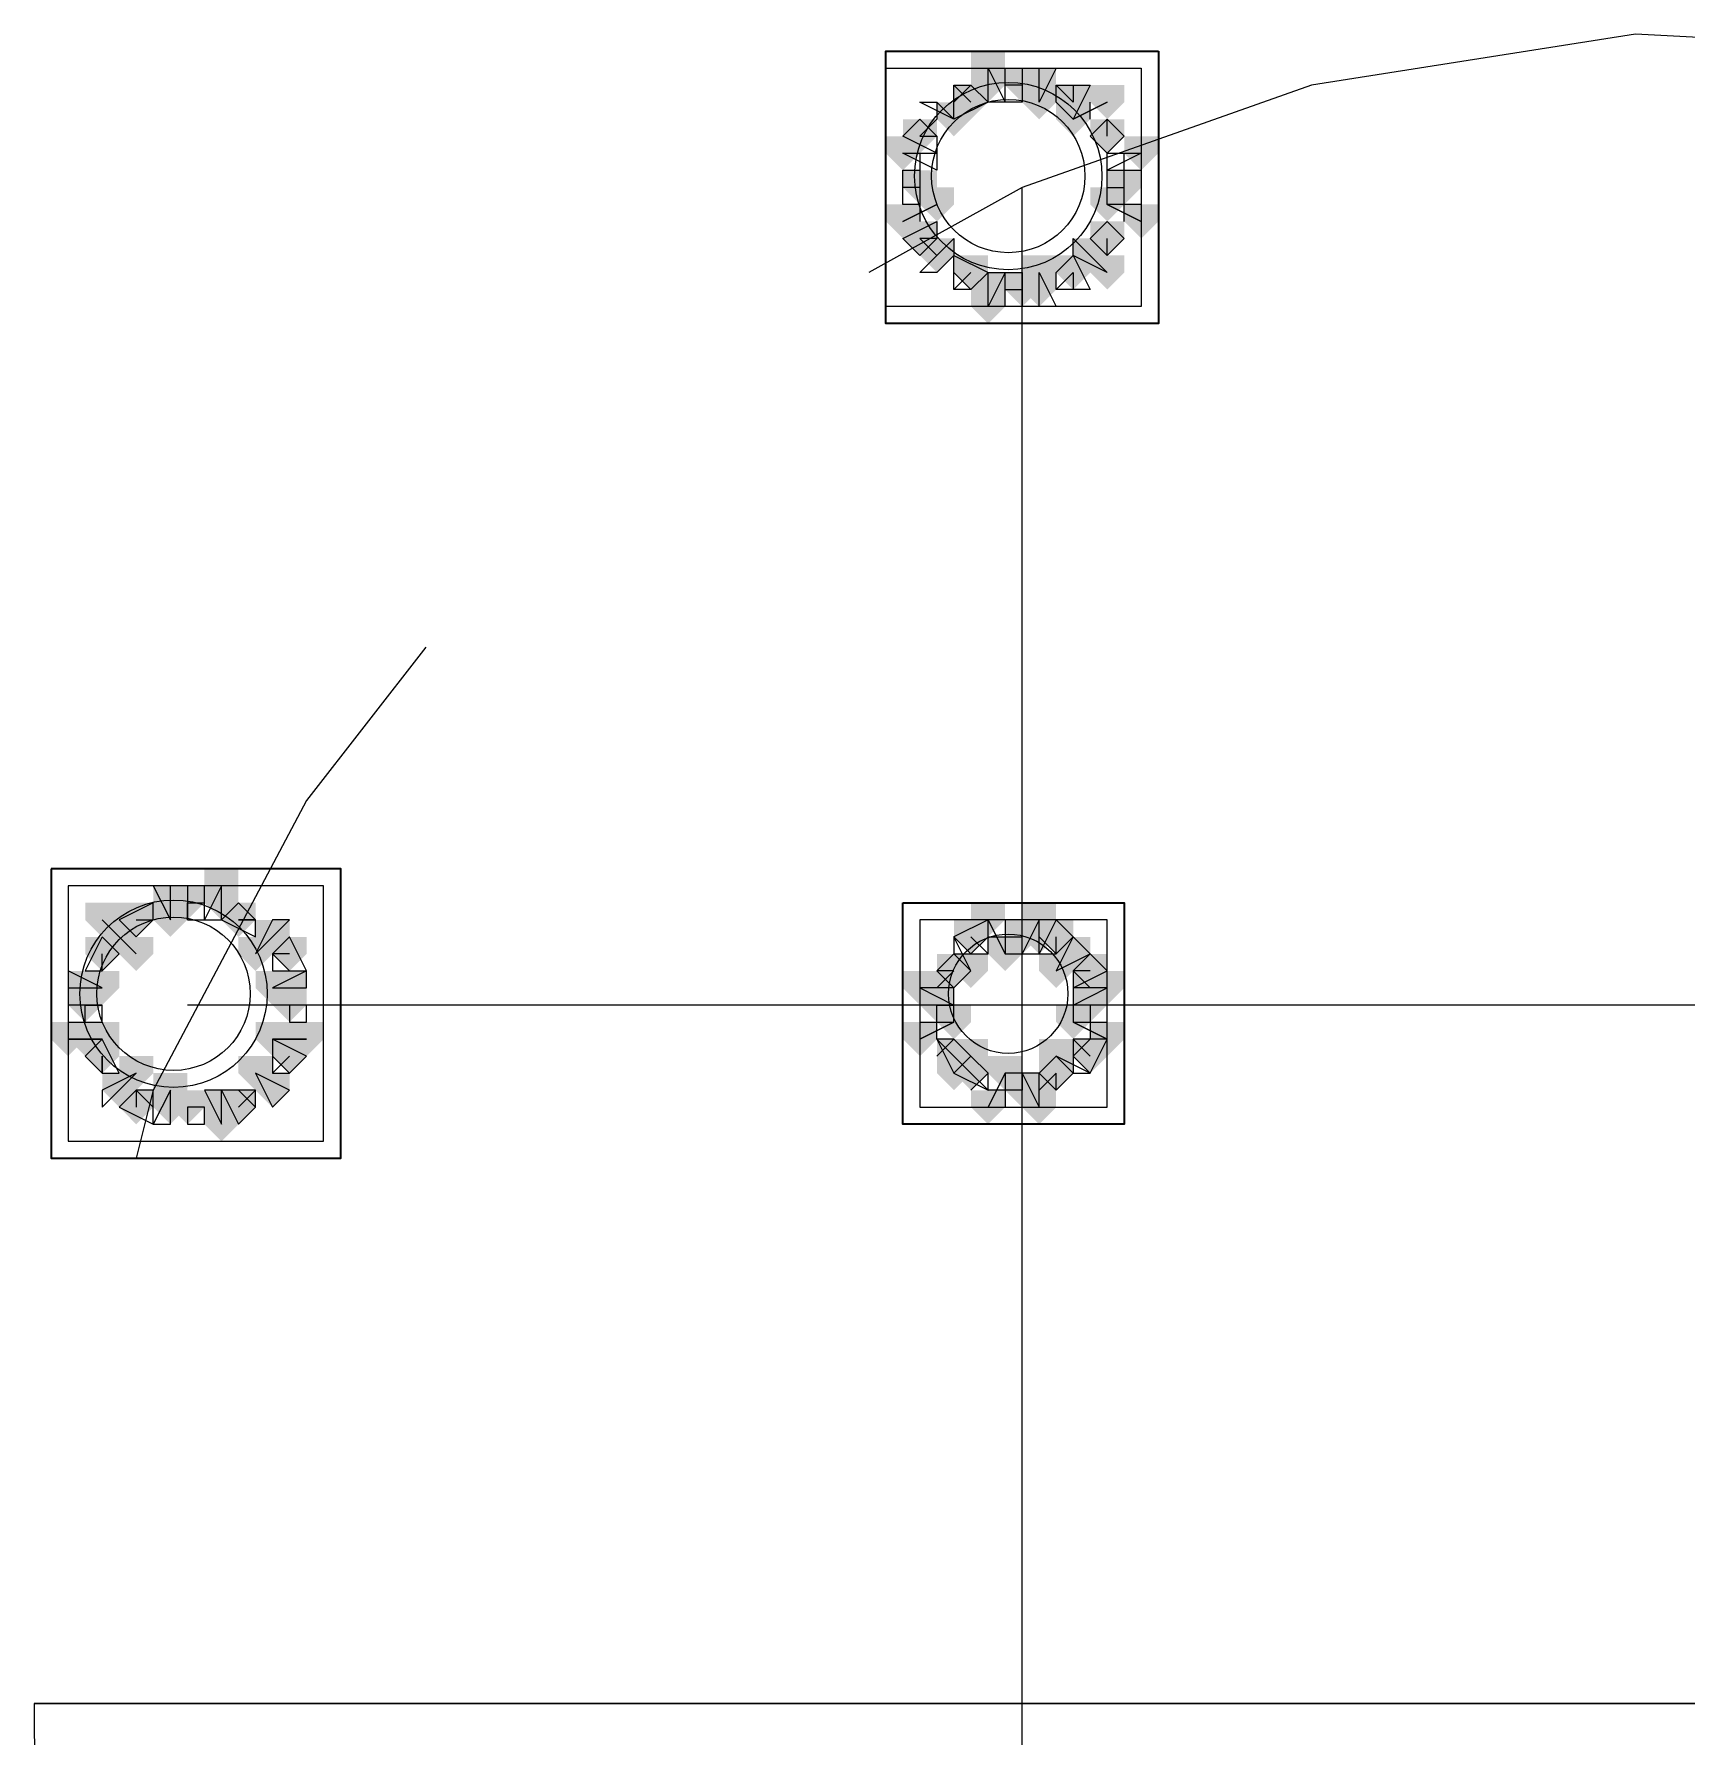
# Model space of a CAD drawing. Header units: millimetres. Extents: x 2315 to 4619, y 1334 to 1897.
# Drawn here: x 4152 to 4157.93, y 1554.59 to 1560.69 of the extents above; entities that cross this region are included whole.
import ezdxf

# ---------------------------------------------------------------- set-up
doc = ezdxf.new("R2010")
doc.units = ezdxf.units.MM
for name, color, linetype, true_color in [('PDF_10', 7, 'Continuous', 0x00b85c), ('PDF_AXIS', 7, 'Continuous', 0x00b85c), ('PDF_柱构件', 7, 'Continuous', 0x00b85c), ('PDF_转运站初步方案', 7, 'Continuous', 0x00b85c)]:
    doc.layers.add(name, color=color, linetype=linetype, true_color=true_color)
doc.layers.add('PDF_中心线层', color=1, linetype='Continuous')
doc.layers.add('PDF_粗实线层', color=7, linetype='Continuous')

msp = doc.modelspace()

# ---------------------------------------------------------------- hatches: boundary and pattern name
at = {"layer": 'PDF_10', "transparency": 33554559}
for points in [[(4155.5416, 1560.5703), (4155.4805, 1560.5703), (4155.4805, 1560.5093), (4155.5416, 1560.4482), (4155.6026, 1560.5093), (4155.6026, 1560.5703)], [(4155.5416, 1560.5703), (4155.4805, 1560.5703), (4155.4805, 1560.5093), (4155.5416, 1560.4482), (4155.6026, 1560.5093), (4155.6026, 1560.5703)], [(4155.3583, 1560.5093), (4155.2972, 1560.5093), (4155.2972, 1560.4482), (4155.3583, 1560.3871), (4155.4194, 1560.4482), (4155.4194, 1560.5093)], [(4155.3583, 1560.5093), (4155.2972, 1560.5093), (4155.2972, 1560.4482), (4155.3583, 1560.3871), (4155.4194, 1560.4482), (4155.4194, 1560.5093)], [(4155.7248, 1560.5093), (4155.6637, 1560.5093), (4155.6637, 1560.4482), (4155.7248, 1560.3871), (4155.7859, 1560.4482), (4155.7859, 1560.5093)], [(4155.7248, 1560.5093), (4155.6637, 1560.5093), (4155.6637, 1560.4482), (4155.7248, 1560.3871), (4155.7859, 1560.4482), (4155.7859, 1560.5093)], [(4155.1751, 1560.3871), (4155.114, 1560.3871), (4155.114, 1560.326), (4155.1751, 1560.2649), (4155.2362, 1560.326), (4155.2362, 1560.3871)], [(4155.1751, 1560.3871), (4155.114, 1560.3871), (4155.114, 1560.326), (4155.1751, 1560.2649), (4155.2362, 1560.326), (4155.2362, 1560.3871)], [(4155.847, 1560.3871), (4155.7859, 1560.3871), (4155.7859, 1560.326), (4155.847, 1560.2649), (4155.908, 1560.326), (4155.908, 1560.3871)], [(4155.847, 1560.3871), (4155.7859, 1560.3871), (4155.7859, 1560.326), (4155.847, 1560.2649), (4155.908, 1560.326), (4155.908, 1560.3871)], [(4155.847, 1560.3871), (4155.7859, 1560.3871), (4155.7859, 1560.326), (4155.847, 1560.2649), (4155.908, 1560.326), (4155.908, 1560.3871)], [(4155.1751, 1560.2039), (4155.114, 1560.2039), (4155.114, 1560.1428), (4155.1751, 1560.0817), (4155.2362, 1560.1428), (4155.2362, 1560.2039)], [(4155.1751, 1560.2039), (4155.114, 1560.2039), (4155.114, 1560.1428), (4155.1751, 1560.0817), (4155.2362, 1560.1428), (4155.2362, 1560.2039)], [(4155.908, 1560.2039), (4155.847, 1560.2039), (4155.847, 1560.1428), (4155.908, 1560.0817), (4155.9691, 1560.1428), (4155.9691, 1560.2039)], [(4155.908, 1560.2039), (4155.847, 1560.2039), (4155.847, 1560.1428), (4155.908, 1560.0817), (4155.9691, 1560.1428), (4155.9691, 1560.2039)], [(4155.1751, 1560.0206), (4155.114, 1560.0206), (4155.114, 1559.9595), (4155.1751, 1559.8985), (4155.2362, 1559.9595), (4155.2362, 1560.0206)], [(4155.1751, 1560.0206), (4155.114, 1560.0206), (4155.114, 1559.9595), (4155.1751, 1559.8985), (4155.2362, 1559.9595), (4155.2362, 1560.0206)], [(4155.847, 1560.0206), (4155.7859, 1560.0206), (4155.7859, 1559.9595), (4155.847, 1559.8985), (4155.908, 1559.9595), (4155.908, 1560.0206)], [(4155.847, 1560.0206), (4155.7859, 1560.0206), (4155.7859, 1559.9595), (4155.847, 1559.8985), (4155.908, 1559.9595), (4155.908, 1560.0206)], [(4155.847, 1560.0206), (4155.7859, 1560.0206), (4155.7859, 1559.9595), (4155.847, 1559.8985), (4155.908, 1559.9595), (4155.908, 1560.0206)], [(4155.3583, 1559.8985), (4155.2972, 1559.8985), (4155.2972, 1559.8374), (4155.3583, 1559.7763), (4155.4194, 1559.8374), (4155.4194, 1559.8985)], [(4155.3583, 1559.8985), (4155.2972, 1559.8985), (4155.2972, 1559.8374), (4155.3583, 1559.7763), (4155.4194, 1559.8374), (4155.4194, 1559.8985)], [(4155.7248, 1559.8985), (4155.6637, 1559.8985), (4155.6637, 1559.8374), (4155.7248, 1559.7763), (4155.7859, 1559.8374), (4155.7859, 1559.8985)], [(4155.7248, 1559.8985), (4155.6637, 1559.8985), (4155.6637, 1559.8374), (4155.7248, 1559.7763), (4155.7859, 1559.8374), (4155.7859, 1559.8985)], [(4155.5416, 1559.8374), (4155.4805, 1559.8374), (4155.4805, 1559.7763), (4155.5416, 1559.7152), (4155.6026, 1559.7763), (4155.6026, 1559.8374)], [(4155.5416, 1559.8374), (4155.4805, 1559.8374), (4155.4805, 1559.7763), (4155.5416, 1559.7152), (4155.6026, 1559.7763), (4155.6026, 1559.8374)], [(4152.5486, 1557.6385), (4152.4875, 1557.6385), (4152.4875, 1557.5774), (4152.5486, 1557.5163), (4152.6097, 1557.5774), (4152.6097, 1557.6385)], [(4152.5486, 1557.6385), (4152.4875, 1557.6385), (4152.4875, 1557.5774), (4152.5486, 1557.5163), (4152.6097, 1557.5774), (4152.6097, 1557.6385)], [(4152.3653, 1557.5774), (4152.3043, 1557.5774), (4152.3043, 1557.5163), (4152.3653, 1557.4552), (4152.4264, 1557.5163), (4152.4264, 1557.5774)], [(4152.3653, 1557.5774), (4152.3043, 1557.5774), (4152.3043, 1557.5163), (4152.3653, 1557.4552), (4152.4264, 1557.5163), (4152.4264, 1557.5774)], [(4152.3653, 1557.5774), (4152.3043, 1557.5774), (4152.3043, 1557.5163), (4152.3653, 1557.4552), (4152.4264, 1557.5163), (4152.4264, 1557.5774)], [(4152.7318, 1557.5774), (4152.6707, 1557.5774), (4152.6707, 1557.5163), (4152.7318, 1557.4552), (4152.7929, 1557.5163), (4152.7929, 1557.5774)], [(4152.7318, 1557.5774), (4152.6707, 1557.5774), (4152.6707, 1557.5163), (4152.7318, 1557.4552), (4152.7929, 1557.5163), (4152.7929, 1557.5774)], [(4155.3583, 1557.5163), (4155.2972, 1557.5163), (4155.2972, 1557.4552), (4155.3583, 1557.3941), (4155.4194, 1557.4552), (4155.4194, 1557.5163)], [(4155.3583, 1557.5163), (4155.2972, 1557.5163), (4155.2972, 1557.4552), (4155.3583, 1557.3941), (4155.4194, 1557.4552), (4155.4194, 1557.5163)], [(4155.5416, 1557.5163), (4155.4805, 1557.5163), (4155.4805, 1557.4552), (4155.5416, 1557.3941), (4155.6026, 1557.4552), (4155.6026, 1557.5163)], [(4155.5416, 1557.5163), (4155.4805, 1557.5163), (4155.4805, 1557.4552), (4155.5416, 1557.3941), (4155.6026, 1557.4552), (4155.6026, 1557.5163)], [(4155.6637, 1557.5163), (4155.6026, 1557.5163), (4155.6026, 1557.4552), (4155.6637, 1557.3941), (4155.7248, 1557.4552), (4155.7248, 1557.5163)], [(4155.6637, 1557.5163), (4155.6026, 1557.5163), (4155.6026, 1557.4552), (4155.6637, 1557.3941), (4155.7248, 1557.4552), (4155.7248, 1557.5163)], [(4152.2432, 1557.4552), (4152.1821, 1557.4552), (4152.1821, 1557.3941), (4152.2432, 1557.333), (4152.3043, 1557.3941), (4152.3043, 1557.4552)], [(4152.2432, 1557.4552), (4152.1821, 1557.4552), (4152.1821, 1557.3941), (4152.2432, 1557.333), (4152.3043, 1557.3941), (4152.3043, 1557.4552)], [(4152.2432, 1557.4552), (4152.1821, 1557.4552), (4152.1821, 1557.3941), (4152.2432, 1557.333), (4152.3043, 1557.3941), (4152.3043, 1557.4552)], [(4152.9151, 1557.4552), (4152.854, 1557.4552), (4152.854, 1557.3941), (4152.9151, 1557.333), (4152.9761, 1557.3941), (4152.9761, 1557.4552)], [(4152.9151, 1557.4552), (4152.854, 1557.4552), (4152.854, 1557.3941), (4152.9151, 1557.333), (4152.9761, 1557.3941), (4152.9761, 1557.4552)], [(4155.2972, 1557.3941), (4155.2362, 1557.3941), (4155.2362, 1557.333), (4155.2972, 1557.272), (4155.3583, 1557.333), (4155.3583, 1557.3941)], [(4155.2972, 1557.3941), (4155.2362, 1557.3941), (4155.2362, 1557.333), (4155.2972, 1557.272), (4155.3583, 1557.333), (4155.3583, 1557.3941)], [(4155.7859, 1557.3941), (4155.7248, 1557.3941), (4155.7248, 1557.333), (4155.7859, 1557.272), (4155.847, 1557.333), (4155.847, 1557.3941)], [(4155.7859, 1557.3941), (4155.7248, 1557.3941), (4155.7248, 1557.333), (4155.7859, 1557.272), (4155.847, 1557.333), (4155.847, 1557.3941)], [(4152.1821, 1557.272), (4152.121, 1557.272), (4152.121, 1557.2109), (4152.1821, 1557.1498), (4152.2432, 1557.2109), (4152.2432, 1557.272)], [(4152.1821, 1557.272), (4152.121, 1557.272), (4152.121, 1557.2109), (4152.1821, 1557.1498), (4152.2432, 1557.2109), (4152.2432, 1557.272)], [(4152.9151, 1557.272), (4152.854, 1557.272), (4152.854, 1557.2109), (4152.9151, 1557.1498), (4152.9761, 1557.2109), (4152.9761, 1557.272)], [(4152.9151, 1557.272), (4152.854, 1557.272), (4152.854, 1557.2109), (4152.9151, 1557.1498), (4152.9761, 1557.2109), (4152.9761, 1557.272)], [(4155.2362, 1557.272), (4155.1751, 1557.272), (4155.1751, 1557.2109), (4155.2362, 1557.1498), (4155.2972, 1557.2109), (4155.2972, 1557.272)], [(4155.2362, 1557.272), (4155.1751, 1557.272), (4155.1751, 1557.2109), (4155.2362, 1557.1498), (4155.2972, 1557.2109), (4155.2972, 1557.272)], [(4155.7859, 1557.272), (4155.7248, 1557.272), (4155.7248, 1557.2109), (4155.7859, 1557.1498), (4155.847, 1557.2109), (4155.847, 1557.272)], [(4155.7859, 1557.272), (4155.7248, 1557.272), (4155.7248, 1557.2109), (4155.7859, 1557.1498), (4155.847, 1557.2109), (4155.847, 1557.272)], [(4152.2432, 1557.0887), (4152.1821, 1557.0887), (4152.1821, 1557.0276), (4152.2432, 1556.9666), (4152.3043, 1557.0276), (4152.3043, 1557.0887)], [(4152.2432, 1557.0887), (4152.1821, 1557.0887), (4152.1821, 1557.0276), (4152.2432, 1556.9666), (4152.3043, 1557.0276), (4152.3043, 1557.0887)], [(4152.9151, 1557.0887), (4152.854, 1557.0887), (4152.854, 1557.0276), (4152.9151, 1556.9666), (4152.9761, 1557.0276), (4152.9761, 1557.0887)], [(4152.9151, 1557.0887), (4152.854, 1557.0887), (4152.854, 1557.0276), (4152.9151, 1556.9666), (4152.9761, 1557.0276), (4152.9761, 1557.0887)], [(4155.2972, 1557.0887), (4155.2362, 1557.0887), (4155.2362, 1557.0276), (4155.2972, 1556.9666), (4155.3583, 1557.0276), (4155.3583, 1557.0887)], [(4155.2972, 1557.0887), (4155.2362, 1557.0887), (4155.2362, 1557.0276), (4155.2972, 1556.9666), (4155.3583, 1557.0276), (4155.3583, 1557.0887)], [(4155.7859, 1557.0887), (4155.7248, 1557.0887), (4155.7248, 1557.0276), (4155.7859, 1556.9666), (4155.847, 1557.0276), (4155.847, 1557.0887)], [(4155.7859, 1557.0887), (4155.7248, 1557.0887), (4155.7248, 1557.0276), (4155.7859, 1556.9666), (4155.847, 1557.0276), (4155.847, 1557.0887)], [(4155.3583, 1557.0276), (4155.2972, 1557.0276), (4155.2972, 1556.9666), (4155.3583, 1556.9055), (4155.4194, 1556.9666), (4155.4194, 1557.0276)], [(4155.3583, 1557.0276), (4155.2972, 1557.0276), (4155.2972, 1556.9666), (4155.3583, 1556.9055), (4155.4194, 1556.9666), (4155.4194, 1557.0276)], [(4155.6637, 1557.0276), (4155.6026, 1557.0276), (4155.6026, 1556.9666), (4155.6637, 1556.9055), (4155.7248, 1556.9666), (4155.7248, 1557.0276)], [(4155.6637, 1557.0276), (4155.6026, 1557.0276), (4155.6026, 1556.9666), (4155.6637, 1556.9055), (4155.7248, 1556.9666), (4155.7248, 1557.0276)], [(4155.5416, 1556.9666), (4155.4805, 1556.9666), (4155.4805, 1556.9055), (4155.5416, 1556.8444), (4155.6026, 1556.9055), (4155.6026, 1556.9666)], [(4155.5416, 1556.9666), (4155.4805, 1556.9666), (4155.4805, 1556.9055), (4155.5416, 1556.8444), (4155.6026, 1556.9055), (4155.6026, 1556.9666)], [(4152.3653, 1556.9055), (4152.3043, 1556.9055), (4152.3043, 1556.8444), (4152.3653, 1556.7833), (4152.4264, 1556.8444), (4152.4264, 1556.9055)], [(4152.3653, 1556.9055), (4152.3043, 1556.9055), (4152.3043, 1556.8444), (4152.3653, 1556.7833), (4152.4264, 1556.8444), (4152.4264, 1556.9055)], [(4152.5486, 1556.9055), (4152.4875, 1556.9055), (4152.4875, 1556.8444), (4152.5486, 1556.7833), (4152.6097, 1556.8444), (4152.6097, 1556.9055)], [(4152.5486, 1556.9055), (4152.4875, 1556.9055), (4152.4875, 1556.8444), (4152.5486, 1556.7833), (4152.6097, 1556.8444), (4152.6097, 1556.9055)], [(4152.7318, 1556.9055), (4152.6707, 1556.9055), (4152.6707, 1556.8444), (4152.7318, 1556.7833), (4152.7929, 1556.8444), (4152.7929, 1556.9055)], [(4152.7318, 1556.9055), (4152.6707, 1556.9055), (4152.6707, 1556.8444), (4152.7318, 1556.7833), (4152.7929, 1556.8444), (4152.7929, 1556.9055)]]:
    msp.add_hatch(color=256, dxfattribs=at).paths.add_polyline_path(points)
at = {"layer": 'PDF_柱构件', "transparency": 33554559}
for points in [[(4155.4194, 1560.6314), (4155.3583, 1560.6314), (4155.3583, 1560.5703), (4155.4194, 1560.5093), (4155.4805, 1560.5703), (4155.4805, 1560.6314)], [(4155.4194, 1560.5703), (4155.3583, 1560.5703), (4155.3583, 1560.5093), (4155.4194, 1560.4482), (4155.4805, 1560.5093), (4155.4805, 1560.5703)], [(4155.6026, 1560.5703), (4155.5416, 1560.5703), (4155.5416, 1560.5093), (4155.6026, 1560.4482), (4155.6637, 1560.5093), (4155.6637, 1560.5703)], [(4155.6026, 1560.5093), (4155.5416, 1560.5093), (4155.5416, 1560.4482), (4155.6026, 1560.3871), (4155.6637, 1560.4482), (4155.6637, 1560.5093)], [(4155.847, 1560.5093), (4155.7859, 1560.5093), (4155.7859, 1560.4482), (4155.847, 1560.3871), (4155.908, 1560.4482), (4155.908, 1560.5093)], [(4155.2972, 1560.4482), (4155.2362, 1560.4482), (4155.2362, 1560.3871), (4155.2972, 1560.326), (4155.3583, 1560.3871), (4155.3583, 1560.4482)], [(4155.7248, 1560.4482), (4155.6637, 1560.4482), (4155.6637, 1560.3871), (4155.7248, 1560.326), (4155.7859, 1560.3871), (4155.7859, 1560.4482)], [(4155.114, 1560.326), (4155.0529, 1560.326), (4155.0529, 1560.2649), (4155.114, 1560.2039), (4155.1751, 1560.2649), (4155.1751, 1560.326)], [(4155.9691, 1560.326), (4155.908, 1560.326), (4155.908, 1560.2649), (4155.9691, 1560.2039), (4156.0302, 1560.2649), (4156.0302, 1560.326)], [(4155.2362, 1560.1428), (4155.1751, 1560.1428), (4155.1751, 1560.0817), (4155.2362, 1560.0206), (4155.2972, 1560.0817), (4155.2972, 1560.1428)], [(4155.847, 1560.1428), (4155.7859, 1560.1428), (4155.7859, 1560.0817), (4155.847, 1560.0206), (4155.908, 1560.0817), (4155.908, 1560.1428)], [(4155.114, 1560.0817), (4155.0529, 1560.0817), (4155.0529, 1560.0206), (4155.114, 1559.9595), (4155.1751, 1560.0206), (4155.1751, 1560.0817)], [(4155.9691, 1560.0817), (4155.908, 1560.0817), (4155.908, 1560.0206), (4155.9691, 1559.9595), (4156.0302, 1560.0206), (4156.0302, 1560.0817)], [(4155.2362, 1559.9595), (4155.1751, 1559.9595), (4155.1751, 1559.8985), (4155.2362, 1559.8374), (4155.2972, 1559.8985), (4155.2972, 1559.9595)], [(4155.7859, 1559.9595), (4155.7248, 1559.9595), (4155.7248, 1559.8985), (4155.7859, 1559.8374), (4155.847, 1559.8985), (4155.847, 1559.9595)], [(4155.6026, 1559.8985), (4155.5416, 1559.8985), (4155.5416, 1559.8374), (4155.6026, 1559.7763), (4155.6637, 1559.8374), (4155.6637, 1559.8985)], [(4155.847, 1559.8985), (4155.7859, 1559.8985), (4155.7859, 1559.8374), (4155.847, 1559.7763), (4155.908, 1559.8374), (4155.908, 1559.8985)], [(4155.4194, 1559.8374), (4155.3583, 1559.8374), (4155.3583, 1559.7763), (4155.4194, 1559.7152), (4155.4805, 1559.7763), (4155.4805, 1559.8374)], [(4155.6026, 1559.8374), (4155.5416, 1559.8374), (4155.5416, 1559.7763), (4155.6026, 1559.7152), (4155.6637, 1559.7763), (4155.6637, 1559.8374)], [(4155.4194, 1559.7763), (4155.3583, 1559.7763), (4155.3583, 1559.7152), (4155.4194, 1559.6541), (4155.4805, 1559.7152), (4155.4805, 1559.7763)], [(4152.6707, 1557.6995), (4152.6097, 1557.6995), (4152.6097, 1557.6385), (4152.6707, 1557.5774), (4152.7318, 1557.6385), (4152.7318, 1557.6995)], [(4152.4875, 1557.6385), (4152.4264, 1557.6385), (4152.4264, 1557.5774), (4152.4875, 1557.5163), (4152.5486, 1557.5774), (4152.5486, 1557.6385)], [(4152.6707, 1557.6385), (4152.6097, 1557.6385), (4152.6097, 1557.5774), (4152.6707, 1557.5163), (4152.7318, 1557.5774), (4152.7318, 1557.6385)], [(4152.2432, 1557.5774), (4152.1821, 1557.5774), (4152.1821, 1557.5163), (4152.2432, 1557.4552), (4152.3043, 1557.5163), (4152.3043, 1557.5774)], [(4152.4875, 1557.5774), (4152.4264, 1557.5774), (4152.4264, 1557.5163), (4152.4875, 1557.4552), (4152.5486, 1557.5163), (4152.5486, 1557.5774)], [(4155.4194, 1557.5774), (4155.3583, 1557.5774), (4155.3583, 1557.5163), (4155.4194, 1557.4552), (4155.4805, 1557.5163), (4155.4805, 1557.5774)], [(4155.6026, 1557.5774), (4155.5416, 1557.5774), (4155.5416, 1557.5163), (4155.6026, 1557.4552), (4155.6637, 1557.5163), (4155.6637, 1557.5774)], [(4152.3043, 1557.5163), (4152.2432, 1557.5163), (4152.2432, 1557.4552), (4152.3043, 1557.3941), (4152.3653, 1557.4552), (4152.3653, 1557.5163)], [(4152.854, 1557.5163), (4152.7929, 1557.5163), (4152.7929, 1557.4552), (4152.854, 1557.3941), (4152.9151, 1557.4552), (4152.9151, 1557.5163)], [(4155.6026, 1557.5163), (4155.5416, 1557.5163), (4155.5416, 1557.4552), (4155.6026, 1557.3941), (4155.6637, 1557.4552), (4155.6637, 1557.5163)], [(4152.3653, 1557.4552), (4152.3043, 1557.4552), (4152.3043, 1557.3941), (4152.3653, 1557.333), (4152.4264, 1557.3941), (4152.4264, 1557.4552)], [(4152.7929, 1557.4552), (4152.7318, 1557.4552), (4152.7318, 1557.3941), (4152.7929, 1557.333), (4152.854, 1557.3941), (4152.854, 1557.4552)], [(4155.4805, 1557.4552), (4155.4194, 1557.4552), (4155.4194, 1557.3941), (4155.4805, 1557.333), (4155.5416, 1557.3941), (4155.5416, 1557.4552)], [(4155.7248, 1557.4552), (4155.6637, 1557.4552), (4155.6637, 1557.3941), (4155.7248, 1557.333), (4155.7859, 1557.3941), (4155.7859, 1557.4552)], [(4155.3583, 1557.3941), (4155.2972, 1557.3941), (4155.2972, 1557.333), (4155.3583, 1557.272), (4155.4194, 1557.333), (4155.4194, 1557.3941)], [(4155.6637, 1557.3941), (4155.6026, 1557.3941), (4155.6026, 1557.333), (4155.6637, 1557.272), (4155.7248, 1557.333), (4155.7248, 1557.3941)], [(4152.1821, 1557.333), (4152.121, 1557.333), (4152.121, 1557.272), (4152.1821, 1557.2109), (4152.2432, 1557.272), (4152.2432, 1557.333)], [(4152.2432, 1557.333), (4152.1821, 1557.333), (4152.1821, 1557.272), (4152.2432, 1557.2109), (4152.3043, 1557.272), (4152.3043, 1557.333)], [(4152.854, 1557.333), (4152.7929, 1557.333), (4152.7929, 1557.272), (4152.854, 1557.2109), (4152.9151, 1557.272), (4152.9151, 1557.333)], [(4152.9151, 1557.333), (4152.854, 1557.333), (4152.854, 1557.272), (4152.9151, 1557.2109), (4152.9761, 1557.272), (4152.9761, 1557.333)], [(4155.1751, 1557.333), (4155.114, 1557.333), (4155.114, 1557.272), (4155.1751, 1557.2109), (4155.2362, 1557.272), (4155.2362, 1557.333)], [(4155.2362, 1557.333), (4155.1751, 1557.333), (4155.1751, 1557.272), (4155.2362, 1557.2109), (4155.2972, 1557.272), (4155.2972, 1557.333)], [(4155.7859, 1557.333), (4155.7248, 1557.333), (4155.7248, 1557.272), (4155.7859, 1557.2109), (4155.847, 1557.272), (4155.847, 1557.333)], [(4155.847, 1557.333), (4155.7859, 1557.333), (4155.7859, 1557.272), (4155.847, 1557.2109), (4155.908, 1557.272), (4155.908, 1557.333)], [(4155.2972, 1557.2109), (4155.2362, 1557.2109), (4155.2362, 1557.1498), (4155.2972, 1557.0887), (4155.3583, 1557.1498), (4155.3583, 1557.2109)], [(4155.7248, 1557.2109), (4155.6637, 1557.2109), (4155.6637, 1557.1498), (4155.7248, 1557.0887), (4155.7859, 1557.1498), (4155.7859, 1557.2109)], [(4152.121, 1557.1498), (4152.0599, 1557.1498), (4152.0599, 1557.0887), (4152.121, 1557.0276), (4152.1821, 1557.0887), (4152.1821, 1557.1498)], [(4152.1821, 1557.1498), (4152.121, 1557.1498), (4152.121, 1557.0887), (4152.1821, 1557.0276), (4152.2432, 1557.0887), (4152.2432, 1557.1498)], [(4152.2432, 1557.1498), (4152.1821, 1557.1498), (4152.1821, 1557.0887), (4152.2432, 1557.0276), (4152.3043, 1557.0887), (4152.3043, 1557.1498)], [(4152.854, 1557.1498), (4152.7929, 1557.1498), (4152.7929, 1557.0887), (4152.854, 1557.0276), (4152.9151, 1557.0887), (4152.9151, 1557.1498)], [(4152.9151, 1557.1498), (4152.854, 1557.1498), (4152.854, 1557.0887), (4152.9151, 1557.0276), (4152.9761, 1557.0887), (4152.9761, 1557.1498)], [(4152.9761, 1557.1498), (4152.9151, 1557.1498), (4152.9151, 1557.0887), (4152.9761, 1557.0276), (4153.0372, 1557.0887), (4153.0372, 1557.1498)], [(4155.1751, 1557.1498), (4155.114, 1557.1498), (4155.114, 1557.0887), (4155.1751, 1557.0276), (4155.2362, 1557.0887), (4155.2362, 1557.1498)], [(4155.847, 1557.1498), (4155.7859, 1557.1498), (4155.7859, 1557.0887), (4155.847, 1557.0276), (4155.908, 1557.0887), (4155.908, 1557.1498)], [(4155.3583, 1557.0887), (4155.2972, 1557.0887), (4155.2972, 1557.0276), (4155.3583, 1556.9666), (4155.4194, 1557.0276), (4155.4194, 1557.0887)], [(4155.6637, 1557.0887), (4155.6026, 1557.0887), (4155.6026, 1557.0276), (4155.6637, 1556.9666), (4155.7248, 1557.0276), (4155.7248, 1557.0887)], [(4152.3653, 1557.0276), (4152.3043, 1557.0276), (4152.3043, 1556.9666), (4152.3653, 1556.9055), (4152.4264, 1556.9666), (4152.4264, 1557.0276)], [(4152.7929, 1557.0276), (4152.7318, 1557.0276), (4152.7318, 1556.9666), (4152.7929, 1556.9055), (4152.854, 1556.9666), (4152.854, 1557.0276)], [(4155.2972, 1557.0276), (4155.2362, 1557.0276), (4155.2362, 1556.9666), (4155.2972, 1556.9055), (4155.3583, 1556.9666), (4155.3583, 1557.0276)], [(4155.4805, 1557.0276), (4155.4194, 1557.0276), (4155.4194, 1556.9666), (4155.4805, 1556.9055), (4155.5416, 1556.9666), (4155.5416, 1557.0276)], [(4152.3043, 1556.9666), (4152.2432, 1556.9666), (4152.2432, 1556.9055), (4152.3043, 1556.8444), (4152.3653, 1556.9055), (4152.3653, 1556.9666)], [(4152.4875, 1556.9666), (4152.4264, 1556.9666), (4152.4264, 1556.9055), (4152.4875, 1556.8444), (4152.5486, 1556.9055), (4152.5486, 1556.9666)], [(4152.854, 1556.9666), (4152.7929, 1556.9666), (4152.7929, 1556.9055), (4152.854, 1556.8444), (4152.9151, 1556.9055), (4152.9151, 1556.9666)], [(4155.6026, 1556.9666), (4155.5416, 1556.9666), (4155.5416, 1556.9055), (4155.6026, 1556.8444), (4155.6637, 1556.9055), (4155.6637, 1556.9666)], [(4152.4875, 1556.9055), (4152.4264, 1556.9055), (4152.4264, 1556.8444), (4152.4875, 1556.7833), (4152.5486, 1556.8444), (4152.5486, 1556.9055)], [(4152.6707, 1556.9055), (4152.6097, 1556.9055), (4152.6097, 1556.8444), (4152.6707, 1556.7833), (4152.7318, 1556.8444), (4152.7318, 1556.9055)], [(4155.4194, 1556.9055), (4155.3583, 1556.9055), (4155.3583, 1556.8444), (4155.4194, 1556.7833), (4155.4805, 1556.8444), (4155.4805, 1556.9055)], [(4155.6026, 1556.9055), (4155.5416, 1556.9055), (4155.5416, 1556.8444), (4155.6026, 1556.7833), (4155.6637, 1556.8444), (4155.6637, 1556.9055)], [(4152.6707, 1556.8444), (4152.6097, 1556.8444), (4152.6097, 1556.7833), (4152.6707, 1556.7222), (4152.7318, 1556.7833), (4152.7318, 1556.8444)]]:
    msp.add_hatch(color=256, dxfattribs=at).paths.add_polyline_path(points)
at = {"layer": 'PDF_转运站初步方案', "transparency": 33554559}
for points in [[(4155.5416, 1560.5703), (4155.4805, 1560.5703), (4155.4805, 1560.5093), (4155.5416, 1560.4482), (4155.6026, 1560.5093), (4155.6026, 1560.5703)], [(4155.5416, 1560.5703), (4155.4805, 1560.5703), (4155.4805, 1560.5093), (4155.5416, 1560.4482), (4155.6026, 1560.5093), (4155.6026, 1560.5703)], [(4155.3583, 1560.5093), (4155.2972, 1560.5093), (4155.2972, 1560.4482), (4155.3583, 1560.3871), (4155.4194, 1560.4482), (4155.4194, 1560.5093)], [(4155.3583, 1560.5093), (4155.2972, 1560.5093), (4155.2972, 1560.4482), (4155.3583, 1560.3871), (4155.4194, 1560.4482), (4155.4194, 1560.5093)], [(4155.7248, 1560.5093), (4155.6637, 1560.5093), (4155.6637, 1560.4482), (4155.7248, 1560.3871), (4155.7859, 1560.4482), (4155.7859, 1560.5093)], [(4155.7248, 1560.5093), (4155.6637, 1560.5093), (4155.6637, 1560.4482), (4155.7248, 1560.3871), (4155.7859, 1560.4482), (4155.7859, 1560.5093)], [(4155.1751, 1560.3871), (4155.114, 1560.3871), (4155.114, 1560.326), (4155.1751, 1560.2649), (4155.2362, 1560.326), (4155.2362, 1560.3871)], [(4155.1751, 1560.3871), (4155.114, 1560.3871), (4155.114, 1560.326), (4155.1751, 1560.2649), (4155.2362, 1560.326), (4155.2362, 1560.3871)], [(4155.847, 1560.3871), (4155.7859, 1560.3871), (4155.7859, 1560.326), (4155.847, 1560.2649), (4155.908, 1560.326), (4155.908, 1560.3871)], [(4155.847, 1560.3871), (4155.7859, 1560.3871), (4155.7859, 1560.326), (4155.847, 1560.2649), (4155.908, 1560.326), (4155.908, 1560.3871)], [(4155.1751, 1560.2039), (4155.114, 1560.2039), (4155.114, 1560.1428), (4155.1751, 1560.0817), (4155.2362, 1560.1428), (4155.2362, 1560.2039)], [(4155.1751, 1560.2039), (4155.114, 1560.2039), (4155.114, 1560.1428), (4155.1751, 1560.0817), (4155.2362, 1560.1428), (4155.2362, 1560.2039)], [(4155.908, 1560.2039), (4155.847, 1560.2039), (4155.847, 1560.1428), (4155.908, 1560.0817), (4155.9691, 1560.1428), (4155.9691, 1560.2039)], [(4155.908, 1560.2039), (4155.847, 1560.2039), (4155.847, 1560.1428), (4155.908, 1560.0817), (4155.9691, 1560.1428), (4155.9691, 1560.2039)], [(4155.1751, 1560.0206), (4155.114, 1560.0206), (4155.114, 1559.9595), (4155.1751, 1559.8985), (4155.2362, 1559.9595), (4155.2362, 1560.0206)], [(4155.1751, 1560.0206), (4155.114, 1560.0206), (4155.114, 1559.9595), (4155.1751, 1559.8985), (4155.2362, 1559.9595), (4155.2362, 1560.0206)], [(4155.847, 1560.0206), (4155.7859, 1560.0206), (4155.7859, 1559.9595), (4155.847, 1559.8985), (4155.908, 1559.9595), (4155.908, 1560.0206)], [(4155.847, 1560.0206), (4155.7859, 1560.0206), (4155.7859, 1559.9595), (4155.847, 1559.8985), (4155.908, 1559.9595), (4155.908, 1560.0206)], [(4155.3583, 1559.8985), (4155.2972, 1559.8985), (4155.2972, 1559.8374), (4155.3583, 1559.7763), (4155.4194, 1559.8374), (4155.4194, 1559.8985)], [(4155.3583, 1559.8985), (4155.2972, 1559.8985), (4155.2972, 1559.8374), (4155.3583, 1559.7763), (4155.4194, 1559.8374), (4155.4194, 1559.8985)], [(4155.7248, 1559.8985), (4155.6637, 1559.8985), (4155.6637, 1559.8374), (4155.7248, 1559.7763), (4155.7859, 1559.8374), (4155.7859, 1559.8985)], [(4155.7248, 1559.8985), (4155.6637, 1559.8985), (4155.6637, 1559.8374), (4155.7248, 1559.7763), (4155.7859, 1559.8374), (4155.7859, 1559.8985)], [(4155.5416, 1559.8374), (4155.4805, 1559.8374), (4155.4805, 1559.7763), (4155.5416, 1559.7152), (4155.6026, 1559.7763), (4155.6026, 1559.8374)], [(4155.5416, 1559.8374), (4155.4805, 1559.8374), (4155.4805, 1559.7763), (4155.5416, 1559.7152), (4155.6026, 1559.7763), (4155.6026, 1559.8374)], [(4152.5486, 1557.6385), (4152.4875, 1557.6385), (4152.4875, 1557.5774), (4152.5486, 1557.5163), (4152.6097, 1557.5774), (4152.6097, 1557.6385)], [(4152.5486, 1557.6385), (4152.4875, 1557.6385), (4152.4875, 1557.5774), (4152.5486, 1557.5163), (4152.6097, 1557.5774), (4152.6097, 1557.6385)], [(4152.3653, 1557.5774), (4152.3043, 1557.5774), (4152.3043, 1557.5163), (4152.3653, 1557.4552), (4152.4264, 1557.5163), (4152.4264, 1557.5774)], [(4152.3653, 1557.5774), (4152.3043, 1557.5774), (4152.3043, 1557.5163), (4152.3653, 1557.4552), (4152.4264, 1557.5163), (4152.4264, 1557.5774)], [(4152.7318, 1557.5774), (4152.6707, 1557.5774), (4152.6707, 1557.5163), (4152.7318, 1557.4552), (4152.7929, 1557.5163), (4152.7929, 1557.5774)], [(4152.7318, 1557.5774), (4152.6707, 1557.5774), (4152.6707, 1557.5163), (4152.7318, 1557.4552), (4152.7929, 1557.5163), (4152.7929, 1557.5774)], [(4155.3583, 1557.5163), (4155.2972, 1557.5163), (4155.2972, 1557.4552), (4155.3583, 1557.3941), (4155.4194, 1557.4552), (4155.4194, 1557.5163)], [(4155.3583, 1557.5163), (4155.2972, 1557.5163), (4155.2972, 1557.4552), (4155.3583, 1557.3941), (4155.4194, 1557.4552), (4155.4194, 1557.5163)], [(4155.5416, 1557.5163), (4155.4805, 1557.5163), (4155.4805, 1557.4552), (4155.5416, 1557.3941), (4155.6026, 1557.4552), (4155.6026, 1557.5163)], [(4155.5416, 1557.5163), (4155.4805, 1557.5163), (4155.4805, 1557.4552), (4155.5416, 1557.3941), (4155.6026, 1557.4552), (4155.6026, 1557.5163)], [(4155.6637, 1557.5163), (4155.6026, 1557.5163), (4155.6026, 1557.4552), (4155.6637, 1557.3941), (4155.7248, 1557.4552), (4155.7248, 1557.5163)], [(4155.6637, 1557.5163), (4155.6026, 1557.5163), (4155.6026, 1557.4552), (4155.6637, 1557.3941), (4155.7248, 1557.4552), (4155.7248, 1557.5163)], [(4152.2432, 1557.4552), (4152.1821, 1557.4552), (4152.1821, 1557.3941), (4152.2432, 1557.333), (4152.3043, 1557.3941), (4152.3043, 1557.4552)], [(4152.2432, 1557.4552), (4152.1821, 1557.4552), (4152.1821, 1557.3941), (4152.2432, 1557.333), (4152.3043, 1557.3941), (4152.3043, 1557.4552)], [(4152.9151, 1557.4552), (4152.854, 1557.4552), (4152.854, 1557.3941), (4152.9151, 1557.333), (4152.9761, 1557.3941), (4152.9761, 1557.4552)], [(4152.9151, 1557.4552), (4152.854, 1557.4552), (4152.854, 1557.3941), (4152.9151, 1557.333), (4152.9761, 1557.3941), (4152.9761, 1557.4552)], [(4155.2972, 1557.3941), (4155.2362, 1557.3941), (4155.2362, 1557.333), (4155.2972, 1557.272), (4155.3583, 1557.333), (4155.3583, 1557.3941)], [(4155.2972, 1557.3941), (4155.2362, 1557.3941), (4155.2362, 1557.333), (4155.2972, 1557.272), (4155.3583, 1557.333), (4155.3583, 1557.3941)], [(4155.7859, 1557.3941), (4155.7248, 1557.3941), (4155.7248, 1557.333), (4155.7859, 1557.272), (4155.847, 1557.333), (4155.847, 1557.3941)], [(4155.7859, 1557.3941), (4155.7248, 1557.3941), (4155.7248, 1557.333), (4155.7859, 1557.272), (4155.847, 1557.333), (4155.847, 1557.3941)], [(4152.1821, 1557.272), (4152.121, 1557.272), (4152.121, 1557.2109), (4152.1821, 1557.1498), (4152.2432, 1557.2109), (4152.2432, 1557.272)], [(4152.1821, 1557.272), (4152.121, 1557.272), (4152.121, 1557.2109), (4152.1821, 1557.1498), (4152.2432, 1557.2109), (4152.2432, 1557.272)], [(4152.9151, 1557.272), (4152.854, 1557.272), (4152.854, 1557.2109), (4152.9151, 1557.1498), (4152.9761, 1557.2109), (4152.9761, 1557.272)], [(4152.9151, 1557.272), (4152.854, 1557.272), (4152.854, 1557.2109), (4152.9151, 1557.1498), (4152.9761, 1557.2109), (4152.9761, 1557.272)], [(4155.2362, 1557.272), (4155.1751, 1557.272), (4155.1751, 1557.2109), (4155.2362, 1557.1498), (4155.2972, 1557.2109), (4155.2972, 1557.272)], [(4155.2362, 1557.272), (4155.1751, 1557.272), (4155.1751, 1557.2109), (4155.2362, 1557.1498), (4155.2972, 1557.2109), (4155.2972, 1557.272)], [(4155.7859, 1557.272), (4155.7248, 1557.272), (4155.7248, 1557.2109), (4155.7859, 1557.1498), (4155.847, 1557.2109), (4155.847, 1557.272)], [(4155.7859, 1557.272), (4155.7248, 1557.272), (4155.7248, 1557.2109), (4155.7859, 1557.1498), (4155.847, 1557.2109), (4155.847, 1557.272)], [(4152.2432, 1557.0887), (4152.1821, 1557.0887), (4152.1821, 1557.0276), (4152.2432, 1556.9666), (4152.3043, 1557.0276), (4152.3043, 1557.0887)], [(4152.2432, 1557.0887), (4152.1821, 1557.0887), (4152.1821, 1557.0276), (4152.2432, 1556.9666), (4152.3043, 1557.0276), (4152.3043, 1557.0887)], [(4152.9151, 1557.0887), (4152.854, 1557.0887), (4152.854, 1557.0276), (4152.9151, 1556.9666), (4152.9761, 1557.0276), (4152.9761, 1557.0887)], [(4152.9151, 1557.0887), (4152.854, 1557.0887), (4152.854, 1557.0276), (4152.9151, 1556.9666), (4152.9761, 1557.0276), (4152.9761, 1557.0887)], [(4155.2972, 1557.0887), (4155.2362, 1557.0887), (4155.2362, 1557.0276), (4155.2972, 1556.9666), (4155.3583, 1557.0276), (4155.3583, 1557.0887)], [(4155.2972, 1557.0887), (4155.2362, 1557.0887), (4155.2362, 1557.0276), (4155.2972, 1556.9666), (4155.3583, 1557.0276), (4155.3583, 1557.0887)], [(4155.7859, 1557.0887), (4155.7248, 1557.0887), (4155.7248, 1557.0276), (4155.7859, 1556.9666), (4155.847, 1557.0276), (4155.847, 1557.0887)], [(4155.7859, 1557.0887), (4155.7248, 1557.0887), (4155.7248, 1557.0276), (4155.7859, 1556.9666), (4155.847, 1557.0276), (4155.847, 1557.0887)], [(4155.3583, 1557.0276), (4155.2972, 1557.0276), (4155.2972, 1556.9666), (4155.3583, 1556.9055), (4155.4194, 1556.9666), (4155.4194, 1557.0276)], [(4155.3583, 1557.0276), (4155.2972, 1557.0276), (4155.2972, 1556.9666), (4155.3583, 1556.9055), (4155.4194, 1556.9666), (4155.4194, 1557.0276)], [(4155.6637, 1557.0276), (4155.6026, 1557.0276), (4155.6026, 1556.9666), (4155.6637, 1556.9055), (4155.7248, 1556.9666), (4155.7248, 1557.0276)], [(4155.6637, 1557.0276), (4155.6026, 1557.0276), (4155.6026, 1556.9666), (4155.6637, 1556.9055), (4155.7248, 1556.9666), (4155.7248, 1557.0276)], [(4155.5416, 1556.9666), (4155.4805, 1556.9666), (4155.4805, 1556.9055), (4155.5416, 1556.8444), (4155.6026, 1556.9055), (4155.6026, 1556.9666)], [(4155.5416, 1556.9666), (4155.4805, 1556.9666), (4155.4805, 1556.9055), (4155.5416, 1556.8444), (4155.6026, 1556.9055), (4155.6026, 1556.9666)], [(4152.3653, 1556.9055), (4152.3043, 1556.9055), (4152.3043, 1556.8444), (4152.3653, 1556.7833), (4152.4264, 1556.8444), (4152.4264, 1556.9055)], [(4152.3653, 1556.9055), (4152.3043, 1556.9055), (4152.3043, 1556.8444), (4152.3653, 1556.7833), (4152.4264, 1556.8444), (4152.4264, 1556.9055)], [(4152.5486, 1556.9055), (4152.4875, 1556.9055), (4152.4875, 1556.8444), (4152.5486, 1556.7833), (4152.6097, 1556.8444), (4152.6097, 1556.9055)], [(4152.5486, 1556.9055), (4152.4875, 1556.9055), (4152.4875, 1556.8444), (4152.5486, 1556.7833), (4152.6097, 1556.8444), (4152.6097, 1556.9055)], [(4152.7318, 1556.9055), (4152.6707, 1556.9055), (4152.6707, 1556.8444), (4152.7318, 1556.7833), (4152.7929, 1556.8444), (4152.7929, 1556.9055)], [(4152.7318, 1556.9055), (4152.6707, 1556.9055), (4152.6707, 1556.8444), (4152.7318, 1556.7833), (4152.7929, 1556.8444), (4152.7929, 1556.9055)]]:
    msp.add_hatch(color=256, dxfattribs=at).paths.add_polyline_path(points)

# ---------------------------------------------------------------- linework, layer by layer
at = {"layer": 'PDF_10', "lineweight": 18}
for points in [[(4155.5416, 1560.5703), (4155.5416, 1560.5093), (4155.4805, 1560.5093)], [(4155.3583, 1560.5093), (4155.2972, 1560.4482)], [(4155.3583, 1560.4482), (4155.2972, 1560.5093)], [(4155.7248, 1560.5093), (4155.7248, 1560.4482), (4155.6637, 1560.5093)], [(4155.2362, 1560.3871), (4155.1751, 1560.326), (4155.2362, 1560.326)], [(4155.847, 1560.326), (4155.847, 1560.3871)], [(4155.1751, 1560.2039), (4155.1751, 1560.0817)], [(4155.908, 1560.0817), (4155.908, 1560.2039)], [(4155.1751, 1560.1428), (4155.114, 1560.1428)], [(4155.847, 1560.1428), (4155.908, 1560.1428)], [(4155.2362, 1559.9595), (4155.1751, 1559.9595), (4155.2362, 1559.8985)], [(4155.847, 1559.8985), (4155.847, 1559.9595)], [(4155.2972, 1559.8374), (4155.3583, 1559.7763)], [(4155.3583, 1559.8374), (4155.2972, 1559.7763)], [(4155.6637, 1559.7763), (4155.7248, 1559.8374), (4155.7248, 1559.7763)], [(4155.4805, 1559.7763), (4155.5416, 1559.7763), (4155.5416, 1559.7152)], [(4152.5486, 1557.5163), (4152.5486, 1557.5774), (4152.6097, 1557.5774)], [(4152.3653, 1557.5163), (4152.4264, 1557.5163)], [(4152.7929, 1557.5163), (4152.7318, 1557.5163), (4152.7929, 1557.5163)], [(4155.4805, 1557.4552), (4155.5416, 1557.4552), (4155.5416, 1557.5163)], [(4155.3583, 1557.3941), (4155.4194, 1557.4552)], [(4155.4194, 1557.3941), (4155.3583, 1557.4552)], [(4155.6026, 1557.4552), (4155.6637, 1557.3941), (4155.6637, 1557.4552)], [(4152.2432, 1557.333), (4152.2432, 1557.3941)], [(4152.9151, 1557.3941), (4152.854, 1557.3941), (4152.9151, 1557.333)], [(4155.2362, 1557.272), (4155.2972, 1557.333), (4155.2362, 1557.333)], [(4155.7859, 1557.333), (4155.7248, 1557.333), (4155.7859, 1557.272)], [(4152.1821, 1557.1498), (4152.1821, 1557.2109), (4152.2432, 1557.2109)], [(4152.9761, 1557.2109), (4152.9151, 1557.2109), (4152.9151, 1557.1498)], [(4155.2362, 1557.1498), (4155.2362, 1557.2109), (4155.2972, 1557.2109)], [(4155.847, 1557.2109), (4155.7859, 1557.2109), (4155.7859, 1557.1498)], [(4155.2972, 1557.0276), (4155.2362, 1557.0887)], [(4155.2972, 1557.0887), (4155.2362, 1557.0276)], [(4155.7859, 1557.0887), (4155.7248, 1557.0276)], [(4155.7248, 1557.0887), (4155.7859, 1557.0276)], [(4152.2432, 1556.9666), (4152.2432, 1557.0276), (4152.2432, 1556.9666)], [(4152.9151, 1557.0276), (4152.854, 1556.9666)], [(4152.854, 1557.0276), (4152.9151, 1556.9666)], [(4155.4194, 1556.9055), (4155.3583, 1556.9666)], [(4155.4194, 1556.9666), (4155.3583, 1556.9055)], [(4155.5416, 1556.9666), (4155.5416, 1556.9055), (4155.4805, 1556.9055)], [(4155.6637, 1556.9055), (4155.6637, 1556.9666), (4155.6026, 1556.9055)], [(4152.4264, 1556.8444), (4152.3653, 1556.9055), (4152.3653, 1556.8444)], [(4152.7929, 1556.9055), (4152.7318, 1556.8444)], [(4152.7318, 1556.9055), (4152.7929, 1556.8444)], [(4152.6097, 1556.8444), (4152.5486, 1556.8444), (4152.5486, 1556.7833)]]:
    msp.add_lwpolyline(points, dxfattribs=at)
at = {"layer": 'PDF_AXIS', "lineweight": 18}
for points in [[(4155.9691, 1560.5703), (4155.9691, 1559.7152), (4155.0529, 1559.7152), (4155.0529, 1560.5703)], [(4152.121, 1557.6385), (4152.121, 1556.7222), (4153.0372, 1556.7222), (4153.0372, 1557.6385)], [(4155.1751, 1557.5163), (4155.1751, 1556.8444), (4155.847, 1556.8444), (4155.847, 1557.5163)]]:
    msp.add_lwpolyline(points, close=True, dxfattribs=at)
at = {"layer": 'PDF_中心线层', "color": 112, "lineweight": 18, "true_color": 0x00b85c}
for points in [[(4163.9708, 1554.7066), (4163.9708, 1555.2563), (4163.7875, 1556.3557), (4163.3599, 1557.4552), (4162.7491, 1558.3714), (4161.9551, 1559.2266), (4161.0389, 1559.8985), (4160.0005, 1560.3871), (4158.901, 1560.6314), (4157.7405, 1560.6925), (4156.5799, 1560.5093), (4155.5416, 1560.1428), (4154.9918, 1559.8374)], [(4155.5416, 1549.2093), (4155.5416, 1560.1428)], [(4153.4037, 1558.4936), (4152.9761, 1557.9439), (4152.4264, 1556.9055), (4152.3653, 1556.6612)], [(4163.4821, 1557.2109), (4152.5486, 1557.2109)], [(4151.9989, 1554.7066), (4164.0318, 1554.7066), (4151.9989, 1554.7066)]]:
    msp.add_lwpolyline(points, dxfattribs=at)
msp.add_arc((4157.9947, 1554.6804), 5.9959, 179.7499, 300.5105, dxfattribs=at)
at = {"layer": 'PDF_柱构件', "lineweight": 18}
for points in [[(4155.4194, 1560.5703), (4155.4805, 1560.4482), (4155.4194, 1560.4482)], [(4155.5416, 1560.4482), (4155.4805, 1560.4482), (4155.4805, 1560.5703), (4155.5416, 1560.5703)], [(4155.6637, 1560.5703), (4155.6026, 1560.4482), (4155.6026, 1560.5703)], [(4155.4194, 1560.4482), (4155.2972, 1560.3871), (4155.2972, 1560.5093), (4155.3583, 1560.5093)], [(4155.7248, 1560.3871), (4155.6637, 1560.4482), (4155.6637, 1560.5093), (4155.7859, 1560.5093)], [(4155.847, 1560.4482), (4155.7248, 1560.3871)], [(4155.2362, 1560.326), (4155.2362, 1560.2649), (4155.114, 1560.326), (4155.1751, 1560.3871)], [(4155.847, 1560.2649), (4155.7859, 1560.326), (4155.847, 1560.3871), (4155.908, 1560.326)], [(4155.114, 1560.2649), (4155.2362, 1560.2649), (4155.2362, 1560.2039)], [(4155.9691, 1560.2649), (4155.847, 1560.2039), (4155.847, 1560.2649)], [(4155.1751, 1560.2039), (4155.1751, 1560.0817), (4155.114, 1560.0817), (4155.114, 1560.2039)], [(4155.847, 1560.0817), (4155.847, 1560.2039), (4155.9691, 1560.2039), (4155.9691, 1560.0817)], [(4155.114, 1560.0206), (4155.2362, 1560.0817)], [(4155.9691, 1560.0206), (4155.847, 1560.0817)], [(4155.2362, 1560.0206), (4155.2362, 1559.9595), (4155.1751, 1559.8985), (4155.114, 1559.9595)], [(4155.7859, 1559.9595), (4155.847, 1560.0206), (4155.908, 1559.9595), (4155.847, 1559.8985)], [(4155.1751, 1559.8374), (4155.2972, 1559.9595), (4155.2972, 1559.8985), (4155.2362, 1559.8374)], [(4155.847, 1559.8374), (4155.7248, 1559.8985), (4155.7248, 1559.9595)], [(4155.2972, 1559.8985), (4155.4194, 1559.8374), (4155.3583, 1559.7763), (4155.2972, 1559.7763)], [(4155.6637, 1559.8374), (4155.7248, 1559.8985), (4155.7859, 1559.7763), (4155.6637, 1559.7763)], [(4155.4194, 1559.7152), (4155.4194, 1559.8374), (4155.4805, 1559.8374)], [(4155.4805, 1559.8374), (4155.5416, 1559.8374), (4155.5416, 1559.7152), (4155.4805, 1559.7152)], [(4155.6026, 1559.7152), (4155.6026, 1559.8374), (4155.6637, 1559.7152)], [(4152.4264, 1557.6385), (4152.4875, 1557.5163), (4152.4875, 1557.6385)], [(4152.5486, 1557.5163), (4152.6097, 1557.5163), (4152.6097, 1557.6385), (4152.5486, 1557.6385)], [(4152.6707, 1557.6385), (4152.6097, 1557.5163), (4152.6707, 1557.5163)], [(4152.3653, 1557.4552), (4152.4264, 1557.5163), (4152.4264, 1557.5774), (4152.3043, 1557.5163)], [(4152.6707, 1557.5163), (4152.7929, 1557.4552), (4152.7929, 1557.5163), (4152.7318, 1557.5774)], [(4152.2432, 1557.5163), (4152.3653, 1557.3941)], [(4152.854, 1557.5163), (4152.7929, 1557.3941), (4152.9151, 1557.5163)], [(4155.3583, 1557.3941), (4155.4194, 1557.3941), (4155.4194, 1557.5163), (4155.2972, 1557.4552)], [(4155.4194, 1557.5163), (4155.4805, 1557.3941)], [(4155.4805, 1557.3941), (4155.5416, 1557.3941), (4155.5416, 1557.5163), (4155.4805, 1557.5163)], [(4155.6026, 1557.5163), (4155.5416, 1557.3941), (4155.6026, 1557.3941)], [(4155.6026, 1557.3941), (4155.6637, 1557.3941), (4155.7248, 1557.4552), (4155.6637, 1557.5163)], [(4152.2432, 1557.333), (4152.3043, 1557.3941), (4152.2432, 1557.4552), (4152.1821, 1557.333)], [(4152.854, 1557.3941), (4152.854, 1557.333), (4152.9761, 1557.333), (4152.9151, 1557.4552)], [(4155.7248, 1557.4552), (4155.6637, 1557.333), (4155.7859, 1557.3941)], [(4155.2972, 1557.272), (4155.3583, 1557.333), (4155.2972, 1557.3941), (4155.2362, 1557.333)], [(4155.7248, 1557.333), (4155.7248, 1557.272), (4155.847, 1557.333), (4155.7859, 1557.3941)], [(4152.121, 1557.272), (4152.2432, 1557.272), (4152.121, 1557.333)], [(4152.9761, 1557.333), (4152.854, 1557.272), (4152.9761, 1557.272)], [(4155.1751, 1557.272), (4155.2972, 1557.2109), (4155.2972, 1557.272)], [(4155.847, 1557.272), (4155.7248, 1557.272), (4155.7248, 1557.2109)], [(4152.2432, 1557.1498), (4152.2432, 1557.2109), (4152.121, 1557.2109), (4152.121, 1557.1498)], [(4152.9151, 1557.2109), (4152.9151, 1557.1498), (4152.9761, 1557.1498), (4152.9761, 1557.2109)], [(4155.2972, 1557.1498), (4155.2972, 1557.2109), (4155.1751, 1557.2109), (4155.1751, 1557.1498)], [(4155.7248, 1557.2109), (4155.7248, 1557.1498), (4155.847, 1557.1498), (4155.847, 1557.2109)], [(4155.1751, 1557.0887), (4155.2972, 1557.1498)], [(4155.847, 1557.0887), (4155.7248, 1557.1498)], [(4152.121, 1557.0887), (4152.2432, 1557.0887)], [(4152.3043, 1556.9666), (4152.2432, 1557.0887), (4152.1821, 1557.0276), (4152.2432, 1556.9666)], [(4152.9761, 1557.0887), (4152.854, 1557.0887)], [(4152.854, 1557.0887), (4152.854, 1556.9666), (4152.9151, 1556.9666), (4152.9761, 1557.0276)], [(4155.3583, 1557.0276), (4155.2972, 1557.0887), (4155.2362, 1557.0887), (4155.2972, 1556.9666)], [(4155.7248, 1557.0887), (4155.7248, 1557.0276), (4155.7859, 1556.9666), (4155.847, 1557.0887)], [(4155.2972, 1556.9666), (4155.3583, 1557.0276)], [(4155.4194, 1556.9666), (4155.3583, 1557.0276), (4155.2972, 1556.9666), (4155.4194, 1556.9055)], [(4155.6637, 1557.0276), (4155.6026, 1556.9666), (4155.6637, 1556.9055), (4155.7248, 1556.9666)], [(4155.7859, 1556.9666), (4155.6637, 1557.0276), (4155.7248, 1556.9666)], [(4152.2432, 1556.8444), (4152.3653, 1556.9666), (4152.2432, 1556.9055)], [(4152.9151, 1556.9055), (4152.7929, 1556.9666), (4152.854, 1556.8444)], [(4155.4194, 1556.8444), (4155.4805, 1556.9666)], [(4155.5416, 1556.9666), (4155.4805, 1556.9666), (4155.4805, 1556.8444), (4155.5416, 1556.8444)], [(4155.6026, 1556.8444), (4155.6026, 1556.9666), (4155.5416, 1556.9666)], [(4152.4264, 1556.9055), (4152.3653, 1556.9055), (4152.3043, 1556.8444), (4152.4264, 1556.7833)], [(4152.4875, 1556.7833), (4152.4875, 1556.9055), (4152.4264, 1556.7833)], [(4152.6707, 1556.7833), (4152.6707, 1556.9055), (4152.6097, 1556.9055)], [(4152.7929, 1556.9055), (4152.6707, 1556.9055), (4152.7318, 1556.7833), (4152.7929, 1556.8444)], [(4152.6097, 1556.8444), (4152.5486, 1556.8444), (4152.5486, 1556.7833), (4152.6097, 1556.7833)]]:
    msp.add_lwpolyline(points, close=True, dxfattribs=at)
for points in [[(4155.2362, 1560.4482), (4155.2972, 1560.3871), (4155.1751, 1560.4482), (4155.2362, 1560.4482), (4155.2362, 1560.3871)], [(4155.7859, 1560.3871), (4155.7859, 1560.4482)], [(4155.1751, 1560.2649), (4155.1751, 1560.2039)], [(4155.908, 1560.2039), (4155.908, 1560.2649)], [(4155.1751, 1560.0817), (4155.1751, 1560.0206)], [(4155.908, 1560.0206), (4155.908, 1560.0817)], [(4155.2972, 1557.3941), (4155.3583, 1557.333), (4155.2972, 1557.4552), (4155.2972, 1557.3941), (4155.3583, 1557.3941)], [(4155.4194, 1557.4552), (4155.4805, 1557.4552)], [(4155.2362, 1557.0887), (4155.2362, 1557.1498)], [(4155.7859, 1557.1498), (4155.7859, 1557.0887)], [(4155.3583, 1556.9666), (4155.2972, 1557.0276)], [(4155.7248, 1557.0276), (4155.7248, 1556.9666)], [(4155.4805, 1556.9055), (4155.4194, 1556.9055)]]:
    msp.add_lwpolyline(points, dxfattribs=at)
at = {"layer": 'PDF_粗实线层', "color": 112, "lineweight": 35, "true_color": 0x00b85c}
for points in [[(4156.0302, 1560.6314), (4156.0302, 1559.6541), (4155.0529, 1559.6541), (4155.0529, 1560.6314)], [(4152.0599, 1557.6995), (4152.0599, 1556.6612), (4153.0983, 1556.6612), (4153.0983, 1557.6995)], [(4155.114, 1557.5774), (4155.908, 1557.5774), (4155.908, 1556.7833), (4155.114, 1556.7833)]]:
    msp.add_lwpolyline(points, close=True, dxfattribs=at)
at = {"layer": 'PDF_转运站初步方案', "lineweight": 18}
for centre, radius in [((4155.492, 1560.1834), 0.3359), ((4155.492, 1560.1834), 0.2749), ((4152.4989, 1557.2514), 0.3359), ((4152.4989, 1557.2514), 0.2749), ((4155.492, 1557.2514), 0.2138), ((4155.492, 1557.2514), 0.2138)]:
    msp.add_circle(centre, radius, dxfattribs=at)

doc.saveas('drawing.dxf')
